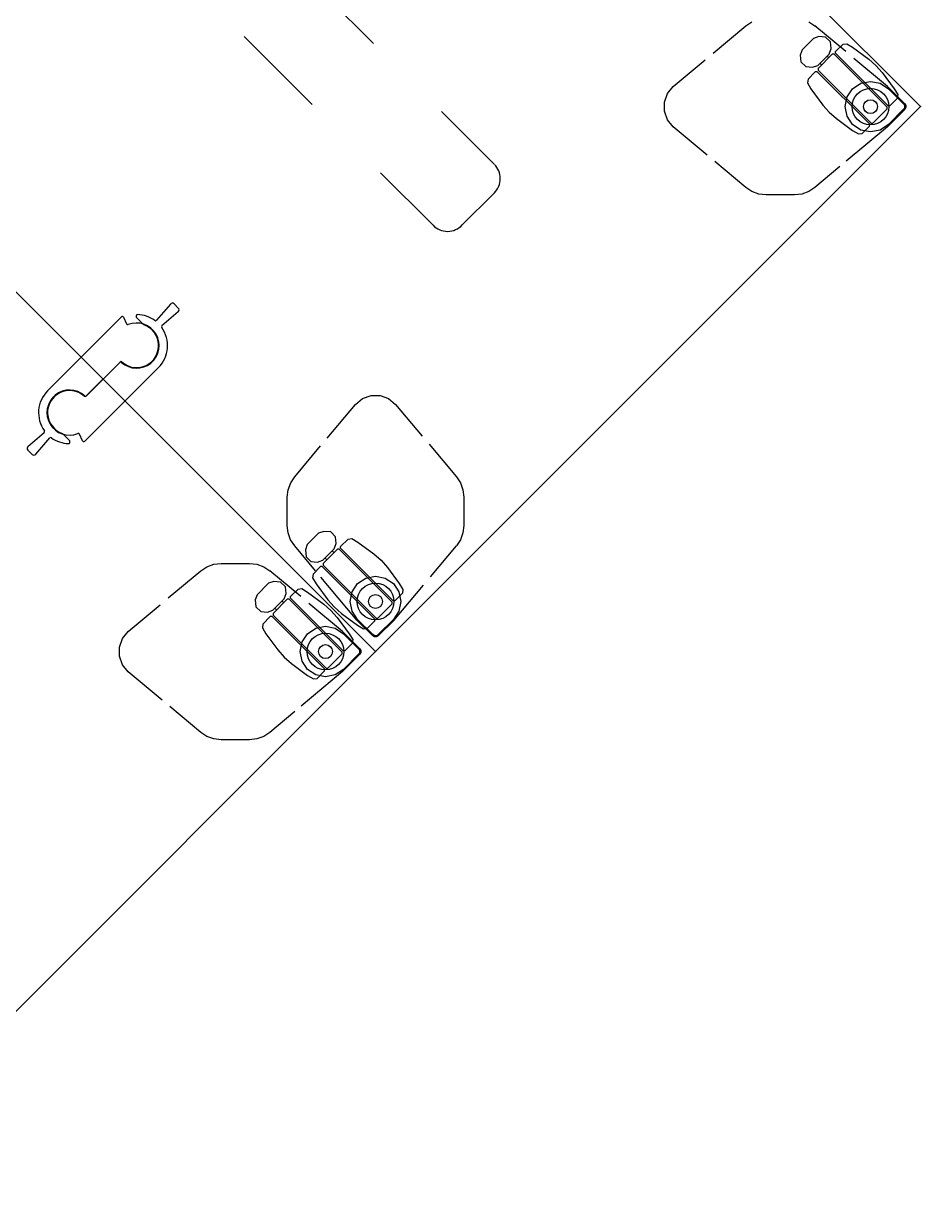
# Model space of a CAD drawing. Header units: inches. Extents: x 0 to 707, y 8 to 426.
# Drawn here: x 665.09 to 693.02, y 177.49 to 214.02 of the extents above; entities that cross this region are included whole.
import ezdxf

# ---------------------------------------------------------------- set-up
doc = ezdxf.new("R2010")
doc.units = ezdxf.units.IN
doc.header["$MEASUREMENT"] = 0
for name, color, linetype in [('TABLE', 6, 'Continuous'), ('TABLE-CASTER1', 6, 'Continuous'), ('TABLE-CASTER2', 6, 'Continuous'), ('TABLE-CASTER4', 6, 'Continuous'), ('TABLE-HIDDEN', 6, 'Continuous'), ('TABLE-LEG1', 6, 'Continuous'), ('TABLE-LEG2', 6, 'Continuous'), ('TABLE-LEG4', 6, 'Continuous'), ('TABLE-LEGBRACKET1', 6, 'Continuous'), ('TABLE-LEGBRACKET2', 6, 'Continuous'), ('TABLE-LEGBRACKET4', 6, 'Continuous')]:
    doc.layers.add(name, color=color, linetype=linetype)

# ---------------------------------------------------------------- blocks, each defined once
blk = doc.blocks.new('PHZ515S_2454L_4P')
at = {"layer": 'TABLE'}
for p, q in [((53.875, 0), (0, 0)), ((0, 0), (0, -24)), ((53.875, -24), (53.875, 0)), ((0, -24), (53.875, -24))]:
    blk.add_line(p, q, dxfattribs=at)
for p in [(0, 0), (53.875, 0), (0, -24)]:
    blk.add_point(p, dxfattribs=at)
at = {"layer": 'TABLE-CASTER1'}
for p, q in [((0.769, -0.238), (0.693, -0.33)), ((0.693, -0.33), (0.693, -0.657)), ((0.973, -0.185), (0.769, -0.238)), ((1.593, -0.091), (0.973, -0.185)), ((1.89, -0.074), (1.593, -0.091)), ((2.186, -0.091), (1.89, -0.074)), ((2.805, -0.185), (2.186, -0.091)), ((3.011, -0.238), (2.805, -0.185)), ((3.081, -0.33), (3.011, -0.238)), ((3.087, -0.657), (3.081, -0.33)), ((0.693, -0.657), (0.732, -0.697)), ((0.732, -0.697), (3.047, -0.697)), ((3.047, -0.697), (3.087, -0.657)), ((3.246, -0.693), (3.171, -0.852)), ((3.409, -0.558), (3.246, -0.693)), ((3.621, -0.559), (3.409, -0.558)), ((3.784, -0.693), (3.621, -0.559)), ((3.859, -0.852), (3.784, -0.693)), ((0.724, -0.748), (0.685, -0.787)), ((0.685, -0.787), (0.685, -1.418)), ((3.058, -0.748), (0.724, -0.748)), ((3.097, -0.787), (3.058, -0.748)), ((3.097, -1.417), (3.097, -0.787)), ((3.171, -0.945), (3.097, -0.945)), ((3.171, -0.852), (3.171, -1.352)), ((3.859, -1.353), (3.859, -0.852)), ((0.685, -1.418), (0.725, -1.457)), ((0.725, -1.457), (3.058, -1.457)), ((3.058, -1.457), (3.097, -1.417)), ((3.097, -1.26), (3.171, -1.26)), ((3.171, -1.352), (3.246, -1.512)), ((3.784, -1.511), (3.859, -1.353)), ((0.693, -1.548), (0.732, -1.508)), ((0.693, -1.874), (0.693, -1.548)), ((0.732, -1.508), (3.047, -1.508)), ((3.047, -1.508), (3.087, -1.548)), ((3.087, -1.548), (3.081, -1.874)), ((3.246, -1.512), (3.41, -1.647)), ((3.41, -1.647), (3.622, -1.646)), ((3.622, -1.646), (3.784, -1.511)), ((0.769, -1.967), (0.693, -1.874)), ((0.973, -2.019), (0.769, -1.967)), ((1.593, -2.114), (0.973, -2.019)), ((1.89, -2.13), (1.593, -2.114)), ((2.186, -2.114), (1.89, -2.13)), ((2.805, -2.02), (2.186, -2.114)), ((3.011, -1.967), (2.805, -2.02)), ((3.081, -1.874), (3.011, -1.967))]:
    blk.add_line(p, q, dxfattribs=at)
blk.add_circle((1.103, -1.102), 0.217, dxfattribs=at)
at = {"layer": 'TABLE-CASTER2'}
for p, q in [((1.593, -21.886), (0.972, -21.98)), ((1.89, -21.87), (1.593, -21.886)), ((2.185, -21.886), (1.89, -21.87)), ((2.805, -21.98), (2.185, -21.886)), ((0.769, -22.033), (0.693, -22.125)), ((0.693, -22.125), (0.693, -22.452)), ((0.972, -21.98), (0.769, -22.033)), ((3.01, -22.033), (2.805, -21.98)), ((3.081, -22.125), (3.01, -22.033)), ((3.086, -22.452), (3.081, -22.125)), ((0.724, -22.543), (0.685, -22.582)), ((0.685, -22.582), (0.685, -23.213)), ((0.693, -22.452), (0.732, -22.492)), ((3.058, -22.543), (0.724, -22.543)), ((0.732, -22.492), (3.047, -22.492)), ((3.047, -22.492), (3.086, -22.452)), ((3.097, -22.583), (3.058, -22.543)), ((3.097, -23.212), (3.097, -22.583)), ((3.246, -22.488), (3.171, -22.647)), ((3.171, -22.647), (3.171, -23.147)), ((3.409, -22.354), (3.246, -22.488)), ((3.621, -22.354), (3.409, -22.354)), ((3.784, -22.488), (3.621, -22.354)), ((3.858, -22.647), (3.784, -22.488)), ((3.859, -23.148), (3.858, -22.647)), ((3.171, -22.74), (3.097, -22.74)), ((0.685, -23.213), (0.724, -23.252)), ((0.693, -23.343), (0.732, -23.303)), ((0.693, -23.669), (0.693, -23.343)), ((0.724, -23.252), (3.058, -23.252)), ((0.732, -23.303), (3.047, -23.303)), ((3.047, -23.303), (3.086, -23.343)), ((3.058, -23.252), (3.097, -23.212)), ((3.086, -23.343), (3.081, -23.67)), ((3.097, -23.055), (3.171, -23.055)), ((3.171, -23.147), (3.246, -23.307)), ((3.246, -23.307), (3.41, -23.442)), ((3.621, -23.442), (3.784, -23.306)), ((3.784, -23.306), (3.859, -23.148)), ((0.769, -23.762), (0.693, -23.669)), ((3.081, -23.67), (3.01, -23.762)), ((3.41, -23.442), (3.621, -23.442)), ((0.972, -23.815), (0.769, -23.762)), ((1.593, -23.909), (0.972, -23.815)), ((1.89, -23.925), (1.593, -23.909)), ((2.185, -23.909), (1.89, -23.925)), ((2.805, -23.815), (2.185, -23.909)), ((3.01, -23.762), (2.805, -23.815))]:
    blk.add_line(p, q, dxfattribs=at)
blk.add_circle((1.102, -22.897), 0.217, dxfattribs=at)
at = {"layer": 'TABLE-CASTER4'}
for p, q in [((50.789, -0.657), (50.794, -0.33)), ((50.794, -0.33), (50.865, -0.238)), ((50.865, -0.238), (51.07, -0.185)), ((51.07, -0.185), (51.69, -0.091)), ((51.69, -0.091), (51.985, -0.075)), ((51.985, -0.075), (52.282, -0.091)), ((52.282, -0.091), (52.903, -0.185)), ((52.903, -0.185), (53.106, -0.238)), ((53.106, -0.238), (53.182, -0.331)), ((53.182, -0.331), (53.182, -0.657)), ((50.091, -0.694), (50.016, -0.852)), ((50.254, -0.558), (50.091, -0.694)), ((50.465, -0.558), (50.254, -0.558)), ((50.629, -0.693), (50.465, -0.558)), ((50.704, -0.853), (50.629, -0.693)), ((50.828, -0.697), (50.789, -0.657)), ((53.143, -0.697), (50.828, -0.697)), ((53.182, -0.657), (53.143, -0.697)), ((50.016, -0.852), (50.017, -1.353)), ((50.704, -1.353), (50.704, -0.853)), ((50.778, -0.945), (50.704, -0.945)), ((50.817, -0.748), (50.778, -0.788)), ((50.778, -0.788), (50.778, -1.417)), ((53.151, -0.748), (50.817, -0.748)), ((53.19, -0.787), (53.151, -0.748)), ((53.19, -1.418), (53.19, -0.787)), ((50.017, -1.353), (50.091, -1.512)), ((50.629, -1.512), (50.704, -1.353)), ((50.704, -1.26), (50.778, -1.26)), ((50.778, -1.417), (50.817, -1.457)), ((50.817, -1.457), (53.151, -1.457)), ((53.151, -1.457), (53.19, -1.418)), ((50.091, -1.512), (50.254, -1.646)), ((50.254, -1.646), (50.466, -1.646)), ((50.466, -1.646), (50.629, -1.512)), ((50.828, -1.508), (50.789, -1.548)), ((50.789, -1.548), (50.794, -1.875)), ((53.143, -1.508), (50.828, -1.508)), ((53.182, -1.548), (53.143, -1.508)), ((53.182, -1.875), (53.182, -1.548)), ((50.794, -1.875), (50.865, -1.967)), ((50.865, -1.967), (51.07, -2.02)), ((51.07, -2.02), (51.69, -2.114)), ((51.69, -2.114), (51.985, -2.13)), ((51.985, -2.13), (52.282, -2.114)), ((52.282, -2.114), (52.903, -2.02)), ((52.903, -2.02), (53.106, -1.967)), ((53.106, -1.967), (53.182, -1.875))]:
    blk.add_line(p, q, dxfattribs=at)
blk.add_circle((52.773, -1.103), 0.217, dxfattribs=at)
at = {"layer": 'TABLE-HIDDEN'}
for p, q in [((8.122, -10.653), (10.438, -10.653)), ((13.438, -10.653), (16.438, -10.653)), ((7.487, -11.278), (7.487, -12.722)), ((8.122, -13.343), (10.438, -13.343)), ((13.438, -13.343), (16.438, -13.343))]:
    blk.add_line(p, q, dxfattribs=at)
for centre, radius, start, end in [((8.115, -11.28), 0.628, 89.3531, 181.9924), ((8.111, -12.721), 0.624, 179.9855, 270.0004)]:
    blk.add_arc(centre, radius, start, end, dxfattribs=at)
at = {"layer": 'TABLE-LEG1', "extrusion": (-1, 0, 0)}
for p, q in [((0.324, -0.388), (0.35, -0.35)), ((0.35, -0.35), (0.388, -0.324)), ((0.388, -0.324), (0.433, -0.315)), ((0.433, -0.315), (1.103, -0.315)), ((1.103, -0.315), (1.404, -0.375)), ((0.315, -0.433), (0.324, -0.388)), ((0.315, -1.102), (0.315, -0.433)), ((1.404, -0.375), (1.659, -0.546)), ((1.659, -0.546), (1.83, -0.801)), ((1.83, -0.801), (1.89, -1.102)), ((0.375, -1.404), (0.315, -1.102)), ((0.546, -1.659), (0.375, -1.404)), ((1.83, -1.404), (1.659, -1.659)), ((1.89, -1.102), (1.83, -1.404)), ((0.801, -1.83), (0.546, -1.659)), ((1.659, -1.659), (1.404, -1.83)), ((1.103, -1.89), (0.801, -1.83)), ((1.404, -1.83), (1.103, -1.89))]:
    blk.add_line(p, q, dxfattribs=at)
at = {"layer": 'TABLE-LEG1'}
blk.add_circle((1.103, -1.102), 0.571, dxfattribs=at)
at = {"layer": 'TABLE-LEG2', "extrusion": (-6.12323e-17, -1, 0)}
for p, q in [((0.546, -22.341), (0.801, -22.17)), ((0.801, -22.17), (1.102, -22.11)), ((1.102, -22.11), (1.404, -22.17)), ((1.404, -22.17), (1.659, -22.341)), ((0.315, -22.897), (0.375, -22.596)), ((0.375, -22.596), (0.546, -22.341)), ((1.659, -22.341), (1.83, -22.596)), ((1.83, -22.596), (1.89, -22.897)), ((0.315, -23.567), (0.315, -22.897)), ((1.89, -22.897), (1.83, -23.199)), ((1.83, -23.199), (1.659, -23.454)), ((0.324, -23.612), (0.315, -23.567)), ((0.35, -23.65), (0.324, -23.612)), ((0.388, -23.676), (0.35, -23.65)), ((0.433, -23.685), (0.388, -23.676)), ((1.102, -23.685), (0.433, -23.685)), ((1.404, -23.625), (1.102, -23.685)), ((1.659, -23.454), (1.404, -23.625))]:
    blk.add_line(p, q, dxfattribs=at)
at = {"layer": 'TABLE-LEG2'}
blk.add_circle((1.102, -22.897), 0.571, dxfattribs=at)
at = {"layer": 'TABLE-LEG4', "extrusion": (1.83697e-16, 1, 0)}
for p, q in [((52.471, -0.375), (52.773, -0.315)), ((52.773, -0.315), (53.442, -0.315)), ((53.442, -0.315), (53.487, -0.324)), ((53.487, -0.324), (53.525, -0.35)), ((53.525, -0.35), (53.551, -0.388)), ((52.045, -0.801), (52.216, -0.546)), ((52.216, -0.546), (52.471, -0.375)), ((53.551, -0.388), (53.56, -0.433)), ((53.56, -0.433), (53.56, -1.103)), ((51.985, -1.103), (52.045, -0.801)), ((52.045, -1.404), (51.985, -1.103)), ((52.216, -1.659), (52.045, -1.404)), ((53.5, -1.404), (53.329, -1.659)), ((53.56, -1.103), (53.5, -1.404)), ((52.471, -1.83), (52.216, -1.659)), ((53.329, -1.659), (53.074, -1.83)), ((52.773, -1.89), (52.471, -1.83)), ((53.074, -1.83), (52.773, -1.89))]:
    blk.add_line(p, q, dxfattribs=at)
at = {"layer": 'TABLE-LEG4'}
blk.add_circle((52.773, -1.103), 0.571, dxfattribs=at)
at = {"layer": 'TABLE-LEGBRACKET1', "extrusion": (-1, 0, 0)}
for p, q in [((0.286, -0.404), (0.301, -0.344)), ((0.301, -0.344), (0.345, -0.301)), ((0.345, -0.301), (0.404, -0.285)), ((0.404, -0.285), (1.104, -0.285)), ((1.104, -0.285), (1.172, -0.288)), ((1.172, -0.288), (2.843, -0.435)), ((3.096, -0.457), (4.106, -0.545)), ((4.106, -0.545), (4.33, -0.591)), ((4.33, -0.591), (4.537, -0.688)), ((4.537, -0.688), (4.716, -0.83)), ((4.716, -0.83), (5.345, -1.459)), ((5.345, -1.459), (5.487, -1.638)), ((5.487, -1.638), (5.583, -1.845)), ((5.583, -1.845), (5.63, -2.069)), ((5.63, -2.069), (5.739, -3.318)), ((5.766, -3.632), (5.886, -5.001)), ((0.591, -4.33), (0.545, -4.106)), ((0.688, -4.537), (0.591, -4.33)), ((0.83, -4.716), (0.688, -4.537)), ((1.459, -5.345), (0.83, -4.716)), ((5.886, -5.001), (5.861, -5.284)), ((1.638, -5.487), (1.459, -5.345)), ((5.861, -5.284), (5.741, -5.541)), ((1.845, -5.583), (1.638, -5.487)), ((2.069, -5.629), (1.845, -5.583)), ((3.384, -5.744), (2.069, -5.629)), ((5.001, -5.886), (3.714, -5.773)), ((5.541, -5.741), (5.284, -5.861)), ((5.741, -5.541), (5.541, -5.741)), ((5.284, -5.861), (5.001, -5.886))]:
    blk.add_line(p, q, dxfattribs=at)
at = {"layer": 'TABLE-LEGBRACKET1', "extrusion": (6.12323e-17, 1, 0)}
for p, q in [((0.285, -0.404), (0.285, -1.104)), ((0.285, -1.104), (0.288, -1.172)), ((0.288, -1.172), (0.407, -2.524)), ((0.436, -2.857), (0.545, -4.106))]:
    blk.add_line(p, q, dxfattribs=at)
at = {"layer": 'TABLE-LEGBRACKET2', "extrusion": (-6.12323e-17, -1, 0)}
for p, q in [((2.069, -18.37), (3.318, -18.261)), ((3.632, -18.234), (5.001, -18.114)), ((5.001, -18.114), (5.284, -18.139)), ((5.284, -18.139), (5.541, -18.259)), ((5.541, -18.259), (5.741, -18.459)), ((1.459, -18.655), (1.638, -18.513)), ((1.638, -18.513), (1.845, -18.417)), ((1.845, -18.417), (2.069, -18.37)), ((5.741, -18.459), (5.861, -18.716)), ((0.83, -19.284), (1.459, -18.655)), ((5.861, -18.716), (5.886, -18.999)), ((0.688, -19.463), (0.83, -19.284)), ((5.886, -18.999), (5.773, -20.286)), ((0.545, -19.894), (0.591, -19.67)), ((0.591, -19.67), (0.688, -19.463)), ((0.457, -20.904), (0.545, -19.894)), ((5.744, -20.616), (5.629, -21.931)), ((0.288, -22.828), (0.435, -21.157)), ((5.629, -21.931), (5.583, -22.155)), ((0.285, -22.896), (0.288, -22.828)), ((0.285, -23.596), (0.285, -22.896)), ((0.301, -23.655), (0.285, -23.596)), ((0.344, -23.699), (0.301, -23.655)), ((0.404, -23.714), (0.344, -23.699)), ((4.33, -23.409), (4.106, -23.455))]:
    blk.add_line(p, q, dxfattribs=at)
at = {"layer": 'TABLE-LEGBRACKET2', "extrusion": (-1, 1.22465e-16, 0)}
for p, q in [((0.404, -23.715), (1.104, -23.715)), ((1.104, -23.715), (1.172, -23.712)), ((1.172, -23.712), (2.524, -23.593)), ((2.857, -23.564), (4.106, -23.455))]:
    blk.add_line(p, q, dxfattribs=at)
at = {"layer": 'TABLE-LEGBRACKET4', "extrusion": (1, -2.44929e-16, 0)}
for p, q in [((52.703, -0.288), (51.351, -0.407)), ((52.771, -0.285), (52.703, -0.288)), ((53.471, -0.285), (52.771, -0.285)), ((51.018, -0.436), (49.769, -0.545))]:
    blk.add_line(p, q, dxfattribs=at)
at = {"layer": 'TABLE-LEGBRACKET4', "extrusion": (1.83697e-16, 1, 0)}
for p, q in [((53.471, -0.286), (53.531, -0.301)), ((53.531, -0.301), (53.574, -0.345)), ((53.574, -0.345), (53.59, -0.404)), ((49.159, -0.83), (49.338, -0.688)), ((49.338, -0.688), (49.545, -0.591)), ((49.545, -0.591), (49.769, -0.545)), ((53.59, -0.404), (53.59, -1.104)), ((48.53, -1.459), (49.159, -0.83)), ((48.388, -1.638), (48.53, -1.459)), ((53.587, -1.172), (53.44, -2.843)), ((53.59, -1.104), (53.587, -1.172)), ((48.292, -1.845), (48.388, -1.638)), ((48.131, -3.384), (48.246, -2.069)), ((48.246, -2.069), (48.292, -1.845)), ((53.418, -3.096), (53.33, -4.106)), ((47.989, -5.001), (48.102, -3.714)), ((53.284, -4.33), (53.187, -4.537)), ((53.33, -4.106), (53.284, -4.33)), ((53.045, -4.716), (52.416, -5.345)), ((53.187, -4.537), (53.045, -4.716)), ((48.014, -5.284), (47.989, -5.001)), ((48.134, -5.541), (48.014, -5.284)), ((52.416, -5.345), (52.237, -5.487)), ((48.334, -5.741), (48.134, -5.541)), ((48.591, -5.861), (48.334, -5.741)), ((50.243, -5.766), (48.874, -5.886)), ((51.806, -5.63), (50.557, -5.739)), ((52.03, -5.583), (51.806, -5.63)), ((52.237, -5.487), (52.03, -5.583)), ((48.874, -5.886), (48.591, -5.861))]:
    blk.add_line(p, q, dxfattribs=at)
blk = doc.blocks.new('PHZ565_1P')
at = {"layer": 'TABLE'}
for p in [(0, 0), (0, -24)]:
    blk.add_point(p, dxfattribs=at)
at = {"layer": 'TABLE-HIDDEN'}
for p, q in [((-1.476, -11.035), (1.774, -11.035)), ((1.811, -11.088), (1.732, -11.304)), ((2.123, -11.339), (2.092, -11.37)), ((2.092, -11.37), (2.092, -11.7)), ((-3.221, -12.092), (-3.221, -11.908)), ((-3.136, -11.829), (-2.47, -11.879)), ((-0.753, -12), (0.735, -12)), ((0.753, -12), (-0.735, -12)), ((3.136, -11.829), (2.47, -11.879)), ((3.221, -11.908), (3.221, -12.092)), ((-3.136, -12.171), (-2.47, -12.121)), ((-2.092, -12.63), (-2.092, -12.3)), ((3.136, -12.171), (2.47, -12.121)), ((-2.123, -12.661), (-2.092, -12.63)), ((-1.811, -12.912), (-1.732, -12.696)), ((1.476, -12.965), (-1.774, -12.965))]:
    blk.add_line(p, q, dxfattribs=at)
for centre, radius, start, end in [((-1.476, -12), 0.965, 90, 170.8223), ((-1.476, -12), 0.703, 3.041, 246.7884), ((-1.476, -12), 0.685, 3.1154, 205.9443), ((1.769, -11.318), 0.0394, 159.8293, 246.7884), ((1.774, -11.075), 0.0394, 339.8293, 90), ((1.476, -12), 0.703, 183.041, 66.7884), ((2.151, -11.367), 0.0394, 43.1711, 135), ((1.476, -12), 0.965, 9.1777, 43.1711), ((-3.142, -11.908), 0.0787, 85.7108, 180), ((-2.467, -11.84), 0.0394, 265.7108, 350.8223), ((-0.753, -11.961), 0.0394, 183.1154, 270), ((-0.735, -11.961), 0.0394, 183.041, 270), ((0.735, -12.039), 0.0394, 3.041, 90), ((0.753, -12.039), 0.0394, 3.1154, 90), ((1.476, -12), 0.685, 183.1154, 25.9443), ((2.467, -11.84), 0.0394, 189.1777, 274.2892), ((3.142, -11.908), 0.0787, 0, 94.2892), ((-3.142, -12.092), 0.0787, 180, 274.2892), ((-2.467, -12.16), 0.0394, 9.1777, 94.2892), ((-1.476, -12), 0.965, 189.1777, 223.1711), ((1.476, -12), 0.965, 270, 350.8223), ((2.467, -12.16), 0.0394, 85.7108, 170.8223), ((3.142, -12.092), 0.0787, 265.7108, 0), ((-2.151, -12.633), 0.0394, 223.1711, 315), ((-1.769, -12.682), 0.0394, 339.8293, 66.7884), ((-1.774, -12.925), 0.0394, 159.8293, 270)]:
    blk.add_arc(centre, radius, start, end, dxfattribs=at)

msp = doc.modelspace()

# ---------------------------------------------------------------- block references
for name, p, rotation in [('PHZ515S_2454L_4P', (676.051, 194.457), 135), ('PHZ515S_2454L_4P', (637.955, 232.553), 315), ('PHZ565_1P', (676.051, 194.457), 225)]:
    msp.add_blockref(name, p, dxfattribs=dict(rotation=rotation))

doc.saveas('drawing.dxf')
